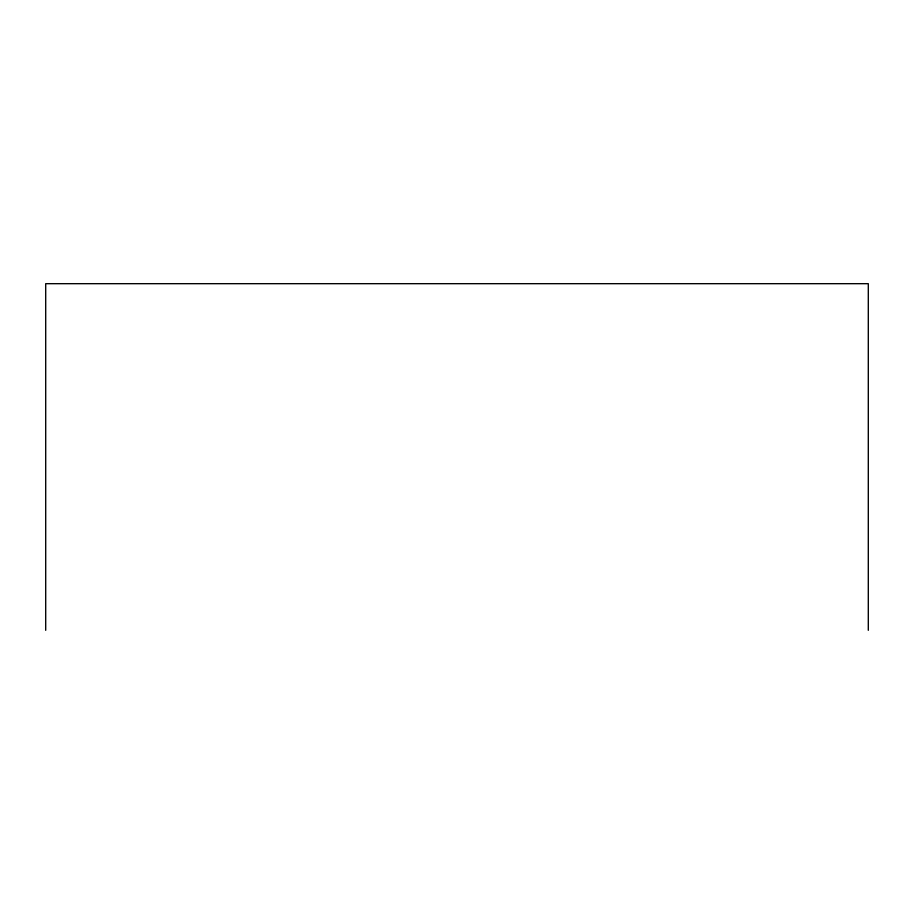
<?xml version="1.0" encoding="UTF-8"?>
<svg xmlns="http://www.w3.org/2000/svg" width="914" height="914" viewBox="0 0 914 914"><rect width="100%" height="100%" fill="white"/><g stroke="black" fill="none" stroke-linecap="round" stroke-linejoin="round"><path stroke-width="1.37" d="M868.3 630.317L868.3 283.683L45.7 283.683L45.7 630.317"/></g></svg>
